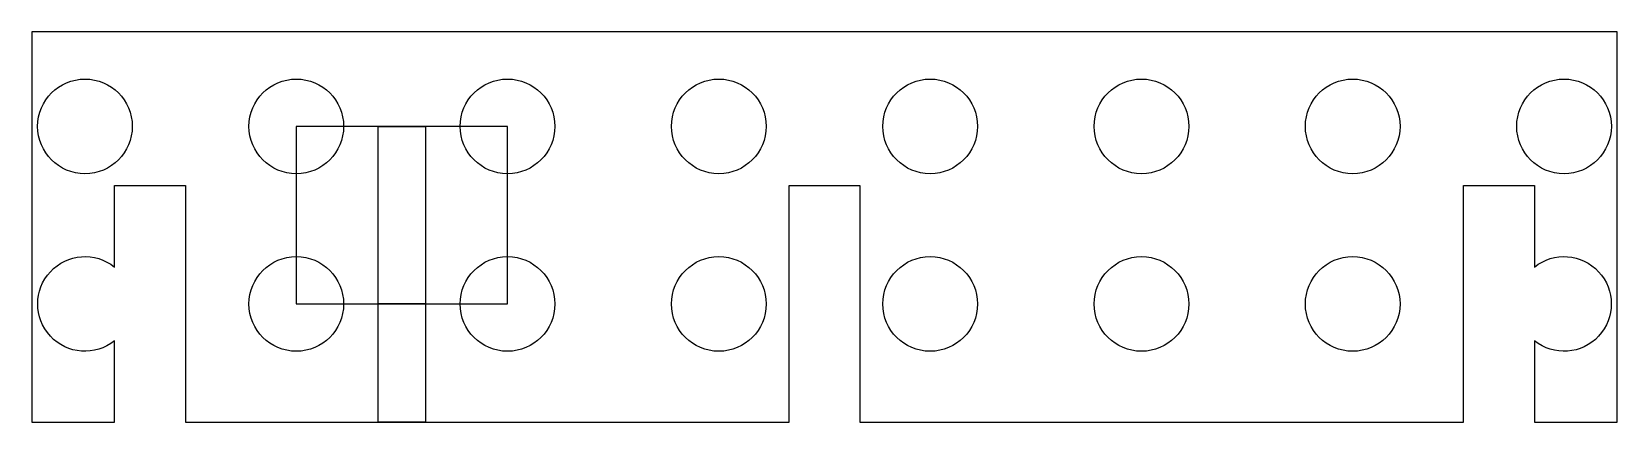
# Model space of a CAD drawing. Header units: millimetres. Extents: x 5 to 139, y 5 to 38.
import ezdxf

# ---------------------------------------------------------------- set-up
doc = ezdxf.new("R2010")
doc.units = ezdxf.units.MM
doc.layers.get('0').update_dxf_attribs({"linetype": 'CONTINUOUS'})

msp = doc.modelspace()

# ---------------------------------------------------------------- linework, layer by layer
for p, q in [((36.29, 30), (34.29, 30)), ((34.29, 30), (38.29, 30)), ((34.29, 15), (34.29, 30)), ((34.29, 30), (38.29, 30)), ((34.29, 5), (34.29, 30)), ((38.29, 30), (38.29, 15)), ((38.29, 30), (38.29, 5)), ((38.29, 15), (34.29, 15)), ((38.29, 5), (34.29, 5))]:
    msp.add_line(p, q)
msp.add_lwpolyline([(132, 18.12, -2.081666), (132, 11.88), (132, 5), (139, 5), (139, 38), (5, 38), (5, 5), (12, 5), (12, 11.88, -2.081666), (12, 18.12), (12, 25), (18, 25), (18, 5), (69, 5), (69, 25), (75, 25), (75, 5), (126, 5), (126, 25), (132, 25)], format="xyb", close=True)
msp.add_lwpolyline([(45.21, 30), (27.36, 30), (27.36, 15), (45.21, 15)], close=True)
for centre in [(9.5, 30), (27.36, 30), (45.21, 30), (63.07, 30), (80.93, 30), (98.79, 30), (116.64, 30), (134.5, 30), (27.36, 15), (45.21, 15), (63.07, 15), (80.93, 15), (98.79, 15), (116.64, 15)]:
    msp.add_circle(centre, 4)

doc.saveas('drawing.dxf')
